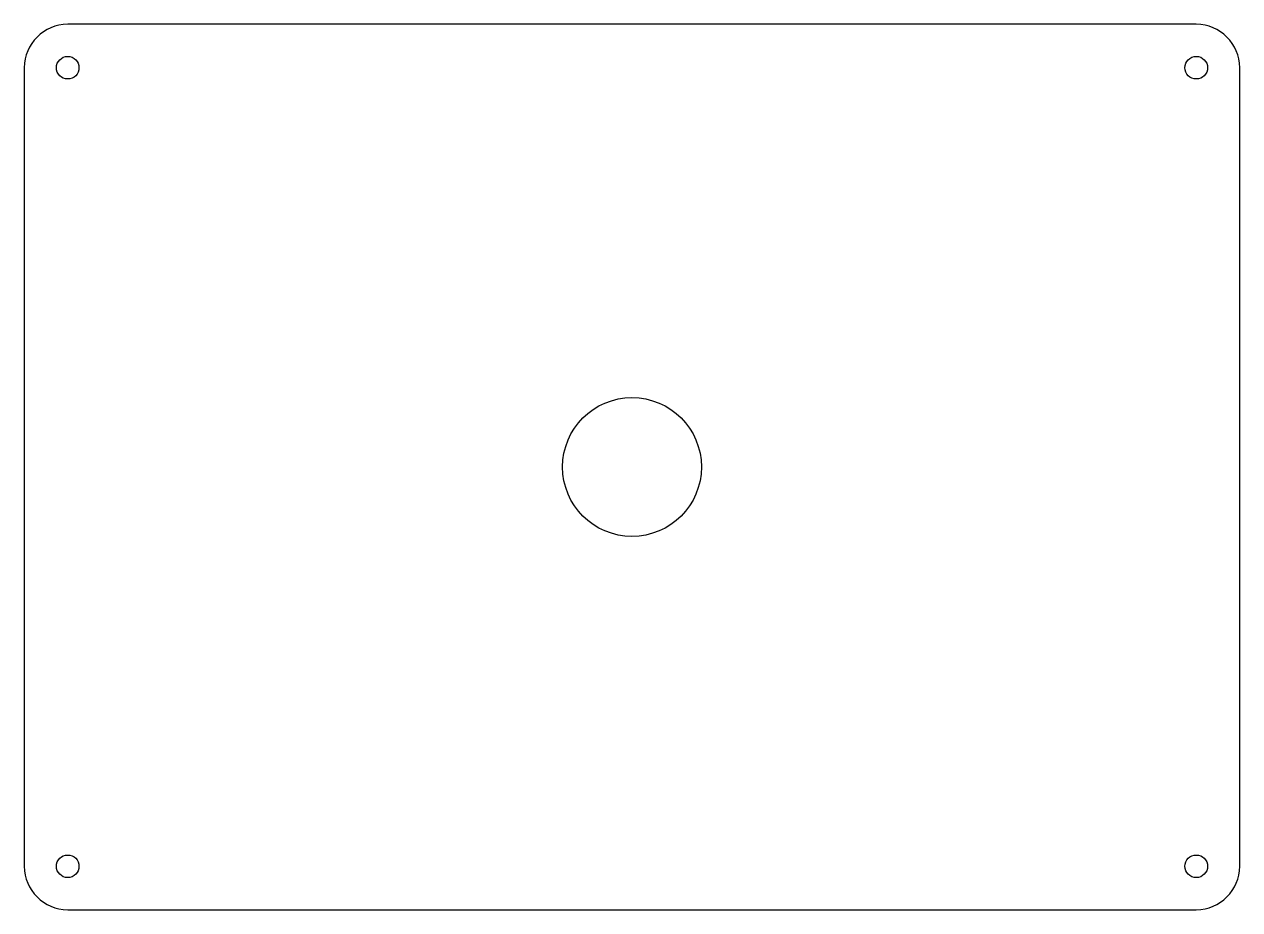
# Model space of a CAD drawing. Header units: millimetres. Extents: x -140 to 0, y -102 to 0.
import ezdxf

# ---------------------------------------------------------------- set-up
doc = ezdxf.new("R2010")
doc.units = ezdxf.units.MM

msp = doc.modelspace()

# ---------------------------------------------------------------- linework, layer by layer
at = {"color": 7, "linetype": 'Continuous', "lineweight": 25}
for p, q in [((-5, 0), (-135, 0)), ((-140, -5), (-140, -97)), ((0, -97), (0, -5)), ((-135, -102), (-5, -102))]:
    msp.add_line(p, q, dxfattribs=at)
for centre, radius in [((-135, -5), 1.3), ((-5, -5), 1.3), ((-70, -51), 8), ((-135, -97), 1.3), ((-5, -97), 1.3)]:
    msp.add_circle(centre, radius, dxfattribs=at)
for centre, start, end in [((-135, -5), 90, 180), ((-5, -5), 0, 90), ((-135, -97), 180, 270), ((-5, -97), 270, 0)]:
    msp.add_arc(centre, 5, start, end, dxfattribs=at)

doc.saveas('drawing.dxf')
